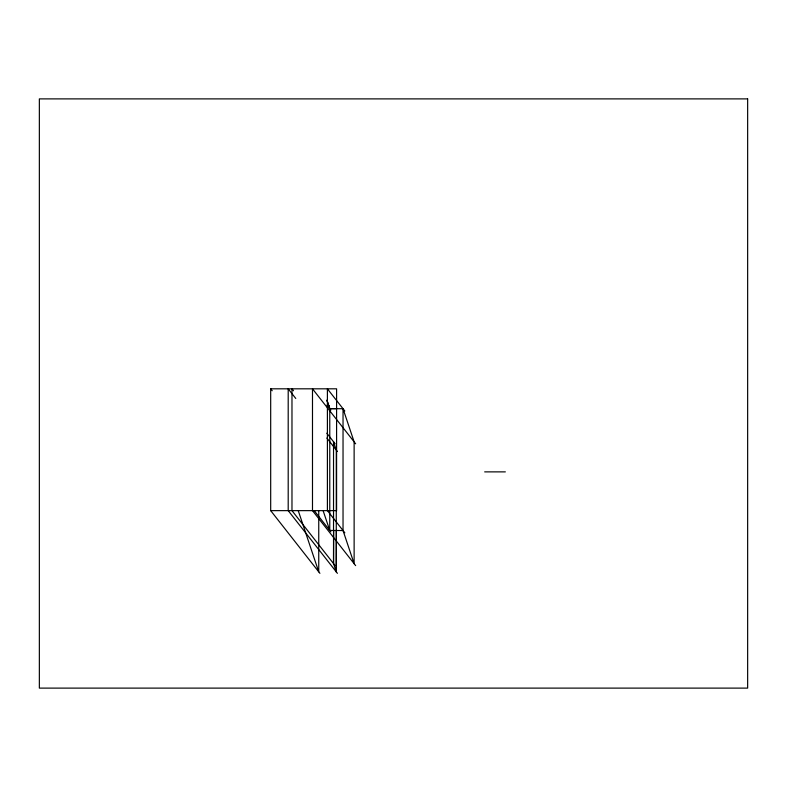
<?xml version="1.0" encoding="UTF-8"?>
<svg xmlns="http://www.w3.org/2000/svg" width="787" height="787" viewBox="0 0 787 787"><rect width="100%" height="100%" fill="white"/><g stroke="black" fill="none" stroke-linecap="round" stroke-linejoin="round"><path stroke-width="1.18" d="M336.275 571.864L336.275 450.046L333.531 441.743L333.531 563.561L336.275 571.864L336.393 530.497M333.531 563.561L333.649 530.477M270.689 388.817L336.59 388.817L336.59 510.635L270.689 510.635L270.689 388.817L272.204 390.745M336.59 408.64L329.763 408.64L327.018 400.475M484.674 471.875L505.343 471.875M343.034 408.728L343.034 530.546L354.13 563.679L354.13 441.861L343.034 408.728L329.763 408.64L328.612 405.216M323.113 510.635L329.763 530.448L343.034 530.546M344.824 411.001L327.402 388.817L327.402 510.635L344.824 532.819M327.077 405.216L330.865 410.037M355.655 443.799L312.488 388.817L312.488 510.635L355.655 565.617M293.492 390.745L291.977 388.817L291.977 510.635L335.144 565.617M326.812 433.194L335.144 443.799M295.774 398.468L288.199 388.817L288.199 510.635L337.426 573.329M326.831 438.015L337.426 451.512M314.2 510.635L330.865 531.855M270.689 510.635L319.916 573.329M298.243 510.635L318.745 571.844L318.745 510.94M326.91 400.091L329.763 408.64L329.763 530.448M747.65 98.887L39.35 98.887L39.35 688.113L747.65 688.113L747.65 98.887"/></g></svg>
